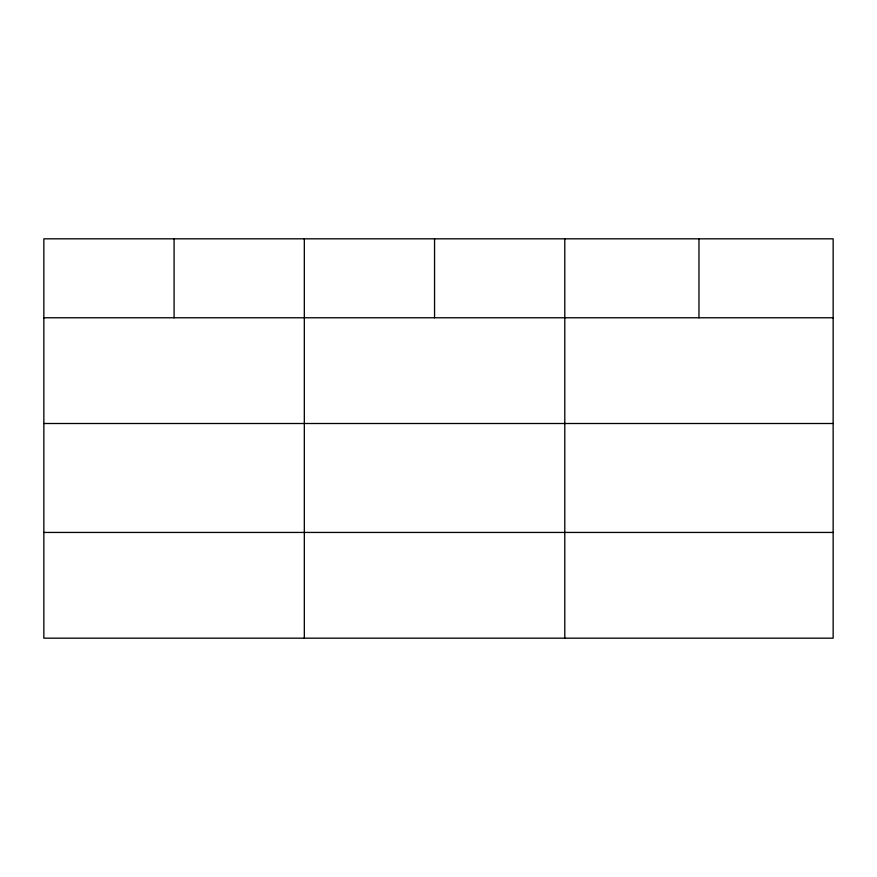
<?xml version="1.0" encoding="UTF-8"?>
<svg xmlns="http://www.w3.org/2000/svg" width="877" height="877" viewBox="0 0 877 877"><rect width="100%" height="100%" fill="white"/><g stroke="black" fill="none" stroke-linecap="round" stroke-linejoin="round"><path stroke-width="1.32" d="M833.15 423.503L833.15 238.829L43.85 238.829L43.85 638.171L833.15 638.171L833.15 423.503L43.85 423.503M43.85 317.77L833.15 317.77M43.85 532.438L833.15 532.438M698.969 238.829L698.969 317.77M564.788 238.829L564.788 638.171M434.553 238.829L434.553 317.77M304.319 238.829L304.319 638.171M174.084 238.829L174.084 317.77"/></g></svg>
